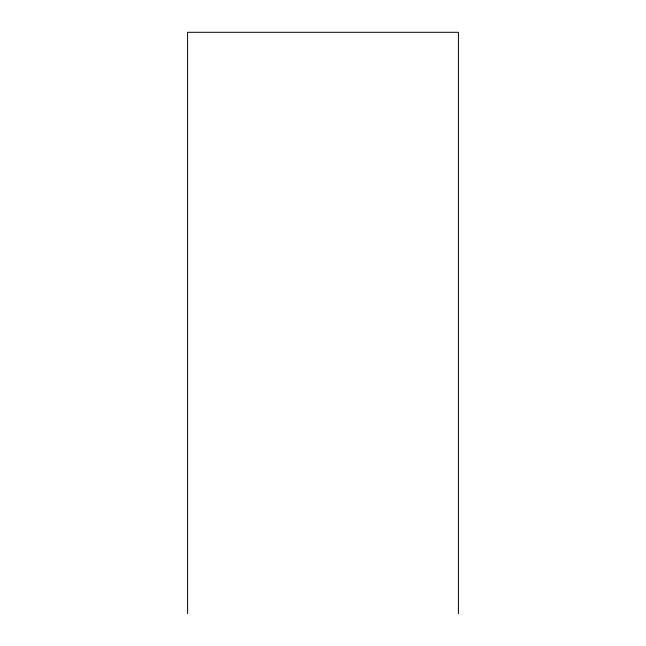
<?xml version="1.0" encoding="UTF-8"?>
<svg xmlns="http://www.w3.org/2000/svg" width="646" height="646" viewBox="0 0 646 646"><rect width="100%" height="100%" fill="white"/><g stroke="black" fill="none" stroke-linecap="round" stroke-linejoin="round"><path stroke-width="0.97" d="M458.418 613.7L458.418 32.3L187.582 32.3L187.582 613.7"/></g></svg>
